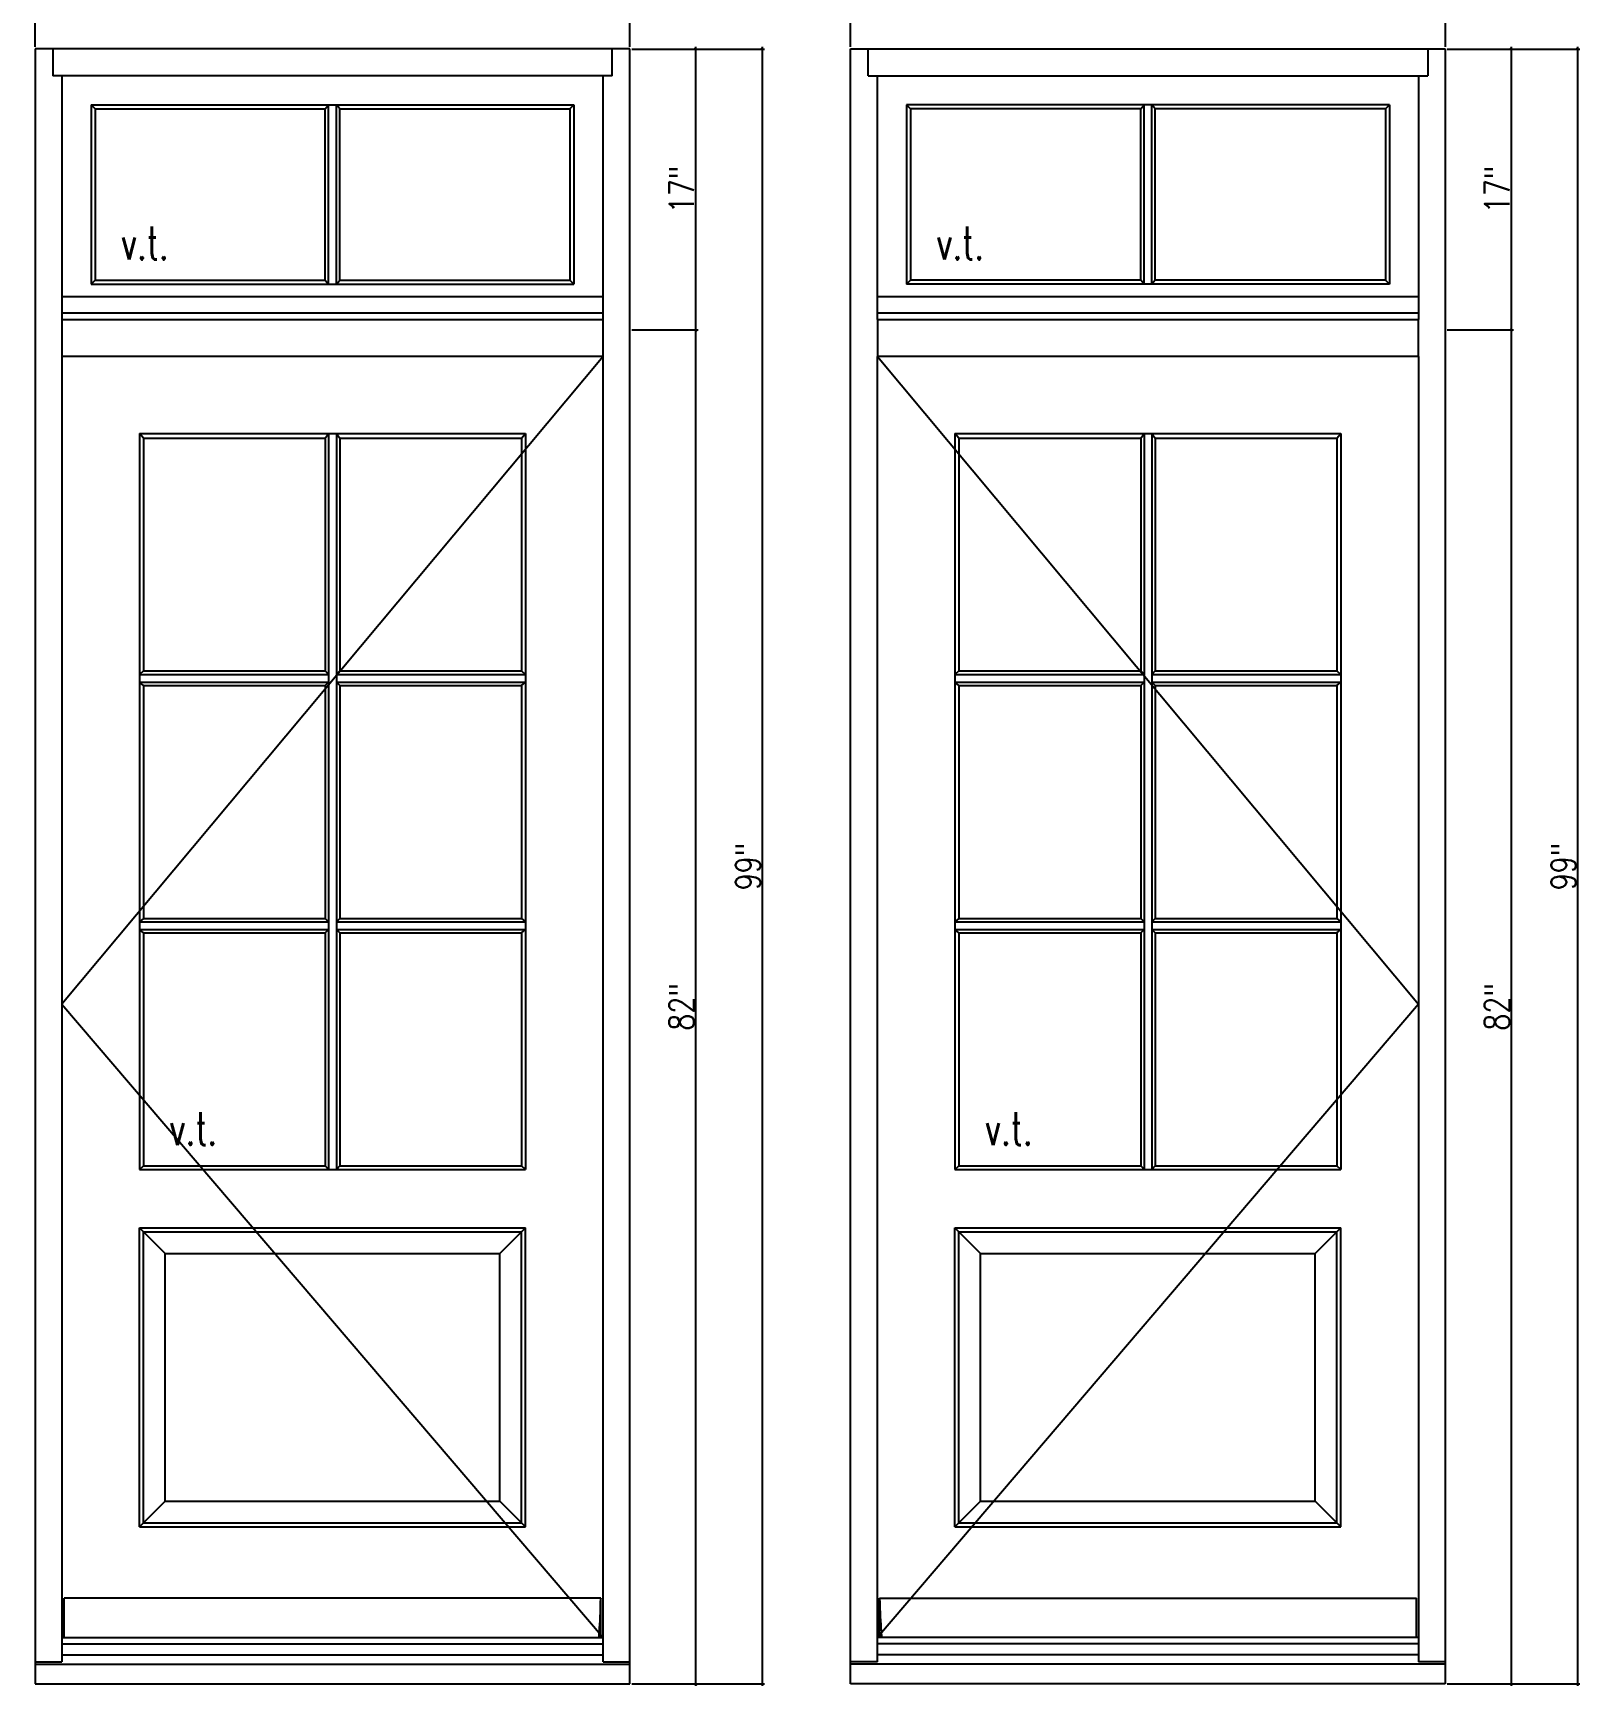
# Model space of a CAD drawing. Header units: inches. Extents: x 1985 to 11287, y 379 to 4336.
# Drawn here: x 7715.9 to 7809.5, y 3420.2 to 3520.3 of the extents above; entities that cross this region are included whole.
import ezdxf

# ---------------------------------------------------------------- set-up
doc = ezdxf.new("R2010")
doc.units = ezdxf.units.IN
doc.header["$MEASUREMENT"] = 0
doc.layers.get('0').update_dxf_attribs({"linetype": 'CONTINUOUS'})
doc.layers.get('Defpoints').update_dxf_attribs({"linetype": 'CONTINUOUS'})
for name, color, linetype in [('COTE1-1 99', 7, 'CONTINUOUS'), ('elevation 99', 7, 'CONTINUOUS'), ('opening side 99', 1, 'CONTINUOUS')]:
    doc.layers.add(name, color=color, linetype=linetype)
doc.styles.get("Standard").update_dxf_attribs({"font": 'txt.shx', "width": 0.8})
doc.dimstyles.new('Elevation', dxfattribs={"dimscale": 2, "dimtxt": 0.75, "dimasz": 0.0625, "dimexe": 0.0625, "dimexo": 0.0625, "dimgap": 0.0625, "dimtad": 1, "dimdec": 5, "dimzin": 0, "dimdsep": 46, "dimlunit": 5, "dimtxsty": 'Standard', "dimblk1": 'OBLIQUE', "dimblk2": 'OBLIQUE', "dimsah": 1, "dimcen": 2, "dimdle": 0.0625, "dimclrd": 1, "dimclre": 1, "dimadec": 1, "dimazin": 0, "dimtfac": 0.375, "dimtdec": 5, "dimtmove": 0, "dimatfit": 3, "dimldrblk": 'OBLIQUE', "dimfxl": 1, "dimfrac": 2, "dimtolj": 1, "dimtzin": 0, "dimarcsym": 0})

# ---------------------------------------------------------------- blocks, each defined once
blk = doc.blocks.new('_OBLIQUE')
at = {"color": 0, "linetype": 'ByBlock'}
blk.add_line((-0.5, -0.5), (0.5, 0.5), dxfattribs=at)
blk = doc.blocks.new('*D200')
at = {"layer": 'COTE1-1 99', "color": 1, "lineweight": -2, "transparency": 16777216}
for p, q in [((7765.24, 3522.7), (7801.49, 3522.7)), ((7765.37, 3519.42), (7765.37, 3522.83)), ((7801.37, 3519.42), (7801.37, 3522.83))]:
    blk.add_line(p, q, dxfattribs=at)
at = {"layer": 'Defpoints', "color": 0, "transparency": 16777216}
for p in [(7801.37, 3522.7), (7765.37, 3519.29), (7801.37, 3519.29)]:
    blk.add_point(p, dxfattribs=at)
at = {"layer": 'COTE1-1 99', "color": 1, "lineweight": -2, "transparency": 16777216, "xscale": 0.125, "yscale": 0.125, "zscale": 0.125, "rotation": 180}
blk.add_blockref('_OBLIQUE', (7765.37, 3522.7), dxfattribs=at)
at = {"layer": 'COTE1-1 99', "color": 1, "lineweight": -2, "transparency": 16777216, "xscale": 0.125, "yscale": 0.125, "zscale": 0.125}
blk.add_blockref('_OBLIQUE', (7801.37, 3522.7), dxfattribs=at)
at = {"layer": 'COTE1-1 99', "color": 0, "transparency": 16777216, "insert": (7783.37, 3523.58), "char_height": 1.5, "attachment_point": 5}
blk.add_mtext('\\A1;36"', dxfattribs=at)
blk = doc.blocks.new('*D201')
at = {"layer": 'COTE1-1 99', "color": 1, "lineweight": -2, "transparency": 16777216}
for p, q in [((7801.49, 3519.29), (7805.5, 3519.29)), ((7805.37, 3502.17), (7805.37, 3519.42)), ((7801.49, 3502.29), (7805.5, 3502.29))]:
    blk.add_line(p, q, dxfattribs=at)
at = {"layer": 'Defpoints', "color": 0, "transparency": 16777216}
for p in [(7801.37, 3519.29), (7805.37, 3519.29), (7801.37, 3502.29)]:
    blk.add_point(p, dxfattribs=at)
at = {"layer": 'COTE1-1 99', "color": 1, "lineweight": -2, "transparency": 16777216, "xscale": 0.125, "yscale": 0.125, "zscale": 0.125}
for p, rotation in [((7805.37, 3519.29), 90), ((7805.37, 3502.29), 270)]:
    blk.add_blockref('_OBLIQUE', p, dxfattribs=dict(at, rotation=rotation))
at = {"layer": 'COTE1-1 99', "color": 0, "transparency": 16777216, "insert": (7804.5, 3510.79), "char_height": 1.5, "attachment_point": 5, "rotation": 90}
blk.add_mtext('\\A1;17"', dxfattribs=at)
blk = doc.blocks.new('*D202')
at = {"layer": 'COTE1-1 99', "color": 1, "lineweight": -2, "transparency": 16777216}
for p, q in [((7801.49, 3502.29), (7805.5, 3502.29)), ((7805.37, 3420.17), (7805.37, 3502.42)), ((7801.49, 3420.29), (7805.5, 3420.29))]:
    blk.add_line(p, q, dxfattribs=at)
at = {"layer": 'Defpoints', "color": 0, "transparency": 16777216}
for p in [(7801.37, 3502.29), (7805.37, 3502.29), (7801.37, 3420.29)]:
    blk.add_point(p, dxfattribs=at)
at = {"layer": 'COTE1-1 99', "color": 1, "lineweight": -2, "transparency": 16777216, "xscale": 0.125, "yscale": 0.125, "zscale": 0.125}
for p, rotation in [((7805.37, 3502.29), 90), ((7805.37, 3420.29), 270)]:
    blk.add_blockref('_OBLIQUE', p, dxfattribs=dict(at, rotation=rotation))
at = {"layer": 'COTE1-1 99', "color": 0, "transparency": 16777216, "insert": (7804.5, 3461.29), "char_height": 1.5, "attachment_point": 5, "rotation": 90}
blk.add_mtext('\\A1;82"', dxfattribs=at)
blk = doc.blocks.new('*D187')
at = {"layer": 'COTE1-1 99', "color": 1, "lineweight": -2, "transparency": 16777216}
for p, q in [((7801.49, 3519.29), (7809.52, 3519.29)), ((7809.39, 3420.17), (7809.39, 3519.42)), ((7801.49, 3420.29), (7809.52, 3420.29))]:
    blk.add_line(p, q, dxfattribs=at)
at = {"layer": 'Defpoints', "color": 0, "transparency": 16777216}
for p in [(7801.37, 3519.29), (7809.39, 3519.29), (7801.37, 3420.29)]:
    blk.add_point(p, dxfattribs=at)
at = {"layer": 'COTE1-1 99', "color": 1, "lineweight": -2, "transparency": 16777216, "xscale": 0.125, "yscale": 0.125, "zscale": 0.125}
for p, rotation in [((7809.39, 3519.29), 90), ((7809.39, 3420.29), 270)]:
    blk.add_blockref('_OBLIQUE', p, dxfattribs=dict(at, rotation=rotation))
at = {"layer": 'COTE1-1 99', "color": 0, "transparency": 16777216, "insert": (7808.52, 3469.79), "char_height": 1.5, "attachment_point": 5, "rotation": 90}
blk.add_mtext('\\A1;99"', dxfattribs=at)
blk = doc.blocks.new('*D175')
at = {"layer": 'COTE1-1 99', "color": 1, "lineweight": -2, "transparency": 16777216}
for p, q in [((7715.88, 3522.7), (7752.13, 3522.7)), ((7716.01, 3519.42), (7716.01, 3522.83)), ((7752.01, 3519.42), (7752.01, 3522.83))]:
    blk.add_line(p, q, dxfattribs=at)
at = {"layer": 'Defpoints', "color": 0, "transparency": 16777216}
for p in [(7752.01, 3522.7), (7716.01, 3519.29), (7752.01, 3519.29)]:
    blk.add_point(p, dxfattribs=at)
at = {"layer": 'COTE1-1 99', "color": 1, "lineweight": -2, "transparency": 16777216, "xscale": 0.125, "yscale": 0.125, "zscale": 0.125, "rotation": 180}
blk.add_blockref('_OBLIQUE', (7716.01, 3522.7), dxfattribs=at)
at = {"layer": 'COTE1-1 99', "color": 1, "lineweight": -2, "transparency": 16777216, "xscale": 0.125, "yscale": 0.125, "zscale": 0.125}
blk.add_blockref('_OBLIQUE', (7752.01, 3522.7), dxfattribs=at)
at = {"layer": 'COTE1-1 99', "color": 0, "transparency": 16777216, "insert": (7734.01, 3523.58), "char_height": 1.5, "attachment_point": 5}
blk.add_mtext('\\A1;36"', dxfattribs=at)
blk = doc.blocks.new('*D176')
at = {"layer": 'COTE1-1 99', "color": 1, "lineweight": -2, "transparency": 16777216}
for p, q in [((7752.13, 3519.29), (7756.14, 3519.29)), ((7756.01, 3502.17), (7756.01, 3519.42)), ((7752.13, 3502.29), (7756.14, 3502.29))]:
    blk.add_line(p, q, dxfattribs=at)
at = {"layer": 'Defpoints', "color": 0, "transparency": 16777216}
for p in [(7752.01, 3519.29), (7756.01, 3519.29), (7752.01, 3502.29)]:
    blk.add_point(p, dxfattribs=at)
at = {"layer": 'COTE1-1 99', "color": 1, "lineweight": -2, "transparency": 16777216, "xscale": 0.125, "yscale": 0.125, "zscale": 0.125}
for p, rotation in [((7756.01, 3519.29), 90), ((7756.01, 3502.29), 270)]:
    blk.add_blockref('_OBLIQUE', p, dxfattribs=dict(at, rotation=rotation))
at = {"layer": 'COTE1-1 99', "color": 0, "transparency": 16777216, "insert": (7755.14, 3510.79), "char_height": 1.5, "attachment_point": 5, "rotation": 90}
blk.add_mtext('\\A1;17"', dxfattribs=at)
blk = doc.blocks.new('*D177')
at = {"layer": 'COTE1-1 99', "color": 1, "lineweight": -2, "transparency": 16777216}
for p, q in [((7752.13, 3502.29), (7756.14, 3502.29)), ((7756.01, 3420.17), (7756.01, 3502.42)), ((7752.13, 3420.29), (7756.14, 3420.29))]:
    blk.add_line(p, q, dxfattribs=at)
at = {"layer": 'Defpoints', "color": 0, "transparency": 16777216}
for p in [(7752.01, 3502.29), (7756.01, 3502.29), (7752.01, 3420.29)]:
    blk.add_point(p, dxfattribs=at)
at = {"layer": 'COTE1-1 99', "color": 1, "lineweight": -2, "transparency": 16777216, "xscale": 0.125, "yscale": 0.125, "zscale": 0.125}
for p, rotation in [((7756.01, 3502.29), 90), ((7756.01, 3420.29), 270)]:
    blk.add_blockref('_OBLIQUE', p, dxfattribs=dict(at, rotation=rotation))
at = {"layer": 'COTE1-1 99', "color": 0, "transparency": 16777216, "insert": (7755.14, 3461.29), "char_height": 1.5, "attachment_point": 5, "rotation": 90}
blk.add_mtext('\\A1;82"', dxfattribs=at)
blk = doc.blocks.new('*D178')
at = {"layer": 'COTE1-1 99', "color": 1, "lineweight": -2, "transparency": 16777216}
for p, q in [((7752.13, 3519.29), (7760.16, 3519.29)), ((7760.03, 3420.17), (7760.03, 3519.42)), ((7752.13, 3420.29), (7760.16, 3420.29))]:
    blk.add_line(p, q, dxfattribs=at)
at = {"layer": 'Defpoints', "color": 0, "transparency": 16777216}
for p in [(7752.01, 3519.29), (7760.03, 3519.29), (7752.01, 3420.29)]:
    blk.add_point(p, dxfattribs=at)
at = {"layer": 'COTE1-1 99', "color": 1, "lineweight": -2, "transparency": 16777216, "xscale": 0.125, "yscale": 0.125, "zscale": 0.125}
for p, rotation in [((7760.03, 3519.29), 90), ((7760.03, 3420.29), 270)]:
    blk.add_blockref('_OBLIQUE', p, dxfattribs=dict(at, rotation=rotation))
at = {"layer": 'COTE1-1 99', "color": 0, "transparency": 16777216, "insert": (7759.16, 3469.79), "char_height": 1.5, "attachment_point": 5, "rotation": 90}
blk.add_mtext('\\A1;99"', dxfattribs=at)

msp = doc.modelspace()

# ---------------------------------------------------------------- linework, layer by layer
at = {"layer": 'elevation 99'}
for p, q in [((7752.009032, 3519.293135), (7716.009032, 3519.293135)), ((7716.009032, 3519.293135), (7716.009032, 3420.293135)), ((7717.071532, 3519.293135), (7717.071532, 3517.668135)), ((7750.946532, 3517.668135), (7750.946532, 3519.293135)), ((7752.009032, 3420.293135), (7752.009032, 3519.293135)), ((7765.367789, 3420.293135), (7765.367789, 3519.293135)), ((7765.367789, 3519.293135), (7801.367789, 3519.293135)), ((7766.430289, 3517.668135), (7766.430289, 3519.293135)), ((7800.305289, 3519.293135), (7800.305289, 3517.668135)), ((7801.367789, 3519.293135), (7801.367789, 3420.293135)), ((7750.946532, 3517.668135), (7717.071532, 3517.668135)), ((7717.634032, 3517.668135), (7717.634032, 3502.918135)), ((7750.384032, 3502.918135), (7750.384032, 3517.668135)), ((7766.430289, 3517.668135), (7800.305289, 3517.668135)), ((7766.992789, 3502.918135), (7766.992789, 3517.668135)), ((7799.742789, 3517.668135), (7799.742789, 3502.918135)), ((7719.392919, 3515.909184), (7730.645945, 3515.909184)), ((7719.392919, 3515.909184), (7719.392919, 3505.052059)), ((7719.633991, 3515.668113), (7719.392919, 3515.909184)), ((7719.633991, 3515.668113), (7733.571582, 3515.668113)), ((7719.633991, 3515.668113), (7719.633991, 3505.29313)), ((7730.645945, 3515.909184), (7737.767919, 3515.909184)), ((7733.571582, 3515.668113), (7733.775782, 3515.909184)), ((7733.571582, 3505.29313), (7733.571582, 3515.668113)), ((7733.775782, 3505.052059), (7733.775782, 3515.909184)), ((7734.446582, 3515.668113), (7734.242382, 3515.909184)), ((7734.242382, 3505.052059), (7734.242382, 3515.909184)), ((7734.446582, 3515.668113), (7738.008991, 3515.668113)), ((7734.446582, 3505.29313), (7734.446582, 3515.668113)), ((7737.767919, 3515.909184), (7748.625145, 3515.909184)), ((7738.008991, 3515.668113), (7748.384074, 3515.668113)), ((7748.384074, 3515.668113), (7748.625145, 3515.909184)), ((7748.384074, 3515.668113), (7748.384074, 3505.29313)), ((7748.625145, 3515.909184), (7748.625145, 3505.052059)), ((7768.992748, 3515.668113), (7768.751676, 3515.909184)), ((7779.608902, 3515.909184), (7768.751676, 3515.909184)), ((7768.751676, 3515.909184), (7768.751676, 3505.052059)), ((7779.367831, 3515.668113), (7768.992748, 3515.668113)), ((7768.992748, 3515.668113), (7768.992748, 3505.29313)), ((7782.930239, 3515.668113), (7779.367831, 3515.668113)), ((7786.730876, 3515.909184), (7779.608902, 3515.909184)), ((7782.930239, 3515.668113), (7783.134439, 3515.909184)), ((7782.930239, 3505.29313), (7782.930239, 3515.668113)), ((7783.134439, 3505.052059), (7783.134439, 3515.909184)), ((7783.601039, 3505.052059), (7783.601039, 3515.909184)), ((7783.805239, 3515.668113), (7783.601039, 3515.909184)), ((7797.742831, 3515.668113), (7783.805239, 3515.668113)), ((7783.805239, 3505.29313), (7783.805239, 3515.668113)), ((7797.983902, 3515.909184), (7786.730876, 3515.909184)), ((7797.742831, 3515.668113), (7797.983902, 3515.909184)), ((7797.742831, 3515.668113), (7797.742831, 3505.29313)), ((7797.983902, 3515.909184), (7797.983902, 3505.052059)), ((7719.633991, 3505.29313), (7719.392919, 3505.052059)), ((7719.633991, 3505.29313), (7733.571582, 3505.29313)), ((7733.571582, 3505.29313), (7733.775782, 3505.052059)), ((7734.242382, 3505.052059), (7734.446582, 3505.29313)), ((7734.446582, 3505.29313), (7738.008991, 3505.29313)), ((7738.008991, 3505.29313), (7748.384074, 3505.29313)), ((7748.384074, 3505.29313), (7748.625145, 3505.052059)), ((7768.992748, 3505.29313), (7768.751676, 3505.052059)), ((7779.367831, 3505.29313), (7768.992748, 3505.29313)), ((7782.930239, 3505.29313), (7779.367831, 3505.29313)), ((7783.134439, 3505.052059), (7782.930239, 3505.29313)), ((7783.805239, 3505.29313), (7783.601039, 3505.052059)), ((7797.742831, 3505.29313), (7783.805239, 3505.29313)), ((7797.742831, 3505.29313), (7797.983902, 3505.052059)), ((7750.384032, 3504.293135), (7717.634032, 3504.293135)), ((7719.392919, 3505.052059), (7730.645945, 3505.052059)), ((7730.645945, 3505.052059), (7737.767919, 3505.052059)), ((7737.767919, 3505.052059), (7748.625145, 3505.052059)), ((7799.742789, 3504.293135), (7766.992789, 3504.293135)), ((7779.608902, 3505.052059), (7768.751676, 3505.052059)), ((7786.730876, 3505.052059), (7779.608902, 3505.052059)), ((7797.983902, 3505.052059), (7786.730876, 3505.052059)), ((7716.009032, 3503.293135), (7716.009032, 3420.293135)), ((7750.384032, 3503.293135), (7717.634032, 3503.293135)), ((7750.384032, 3503.293135), (7717.634032, 3503.293135)), ((7765.367789, 3420.293135), (7765.367789, 3503.293135)), ((7799.742789, 3503.293135), (7766.992789, 3503.293135)), ((7799.742789, 3503.293135), (7766.992789, 3503.293135)), ((7717.634032, 3502.918135), (7717.634032, 3500.668135)), ((7717.634032, 3502.918135), (7750.384032, 3502.918135)), ((7750.384032, 3500.668135), (7750.384032, 3502.918135)), ((7752.009032, 3420.293135), (7752.009032, 3502.293135)), ((7766.992789, 3502.918135), (7799.742789, 3502.918135)), ((7766.992789, 3502.918135), (7766.992789, 3500.668135)), ((7799.742789, 3500.668135), (7799.742789, 3502.918135)), ((7801.367789, 3502.293135), (7801.367789, 3420.293135)), ((7717.634032, 3500.668135), (7717.634032, 3421.62126)), ((7717.634032, 3500.668135), (7717.634032, 3421.62126)), ((7750.384032, 3500.668135), (7717.634032, 3500.668135)), ((7750.384032, 3500.668135), (7717.634032, 3500.668135)), ((7750.384032, 3421.62126), (7750.384032, 3500.668135)), ((7750.384032, 3421.62126), (7750.384032, 3500.668135)), ((7799.742789, 3500.668135), (7766.992789, 3500.668135)), ((7799.742789, 3500.668135), (7766.992789, 3500.668135)), ((7766.992789, 3421.62126), (7766.992789, 3500.668135)), ((7766.992789, 3421.62126), (7766.992789, 3500.668135)), ((7799.742789, 3500.668135), (7799.742789, 3421.62126)), ((7799.742789, 3500.668135), (7799.742789, 3421.62126)), ((7722.571517, 3495.730586), (7722.330446, 3495.998458)), ((7722.330446, 3495.998458), (7745.687619, 3495.998458)), ((7722.330446, 3495.998458), (7722.330446, 3451.431464)), ((7722.571517, 3495.730586), (7733.571532, 3495.730586)), ((7722.571517, 3495.730586), (7722.571517, 3481.627086)), ((7733.571532, 3495.730586), (7733.775732, 3495.998458)), ((7733.571532, 3495.730586), (7733.571532, 3481.627086)), ((7733.775732, 3495.998458), (7733.775732, 3451.431464)), ((7734.242332, 3495.998458), (7734.446532, 3495.730586)), ((7734.242332, 3495.998458), (7734.242332, 3451.431464)), ((7734.446532, 3495.730586), (7745.446547, 3495.730586)), ((7734.446532, 3495.730586), (7734.446532, 3481.627086)), ((7745.446547, 3495.730586), (7745.687619, 3495.998458)), ((7745.446547, 3495.730586), (7745.446547, 3481.627086)), ((7745.687619, 3495.998458), (7745.687619, 3451.431464)), ((7771.689203, 3495.998458), (7771.689203, 3451.431464)), ((7771.689203, 3495.998458), (7795.046376, 3495.998458)), ((7771.930274, 3495.730586), (7771.689203, 3495.998458)), ((7771.930274, 3495.730586), (7771.930274, 3481.627086)), ((7771.930274, 3495.730586), (7782.930289, 3495.730586)), ((7782.930289, 3495.730586), (7783.134489, 3495.998458)), ((7782.930289, 3495.730586), (7782.930289, 3481.627086)), ((7783.134489, 3495.998458), (7783.134489, 3451.431464)), ((7783.601089, 3495.998458), (7783.601089, 3451.431464)), ((7783.601089, 3495.998458), (7783.805289, 3495.730586)), ((7783.805289, 3495.730586), (7783.805289, 3481.627086)), ((7783.805289, 3495.730586), (7794.805304, 3495.730586)), ((7794.805304, 3495.730586), (7795.046376, 3495.998458)), ((7794.805304, 3495.730586), (7794.805304, 3481.627086)), ((7795.046376, 3495.998458), (7795.046376, 3451.431464)), ((7722.571517, 3481.627086), (7722.330446, 3481.422886)), ((7722.330446, 3481.422886), (7733.775732, 3481.422886)), ((7722.571517, 3481.627086), (7733.571532, 3481.627086)), ((7733.571532, 3481.627086), (7733.775732, 3481.422886)), ((7734.446532, 3481.627086), (7734.242332, 3481.422886)), ((7734.242332, 3481.422886), (7745.687619, 3481.422886)), ((7734.446532, 3481.627086), (7745.446547, 3481.627086)), ((7745.446547, 3481.627086), (7745.687619, 3481.422886)), ((7771.930274, 3481.627086), (7771.689203, 3481.422886)), ((7771.689203, 3481.422886), (7783.134489, 3481.422886)), ((7771.930274, 3481.627086), (7782.930289, 3481.627086)), ((7782.930289, 3481.627086), (7783.134489, 3481.422886)), ((7783.805289, 3481.627086), (7783.601089, 3481.422886)), ((7783.601089, 3481.422886), (7795.046376, 3481.422886)), ((7783.805289, 3481.627086), (7794.805304, 3481.627086)), ((7794.805304, 3481.627086), (7795.046376, 3481.422886)), ((7722.571517, 3480.752086), (7722.330446, 3480.956286)), ((7722.330446, 3480.956286), (7733.775732, 3480.956286)), ((7722.571517, 3480.752086), (7722.571517, 3466.648586)), ((7722.571517, 3480.752086), (7733.571532, 3480.752086)), ((7733.571532, 3480.752086), (7733.775732, 3480.956286)), ((7733.571532, 3480.752086), (7733.571532, 3466.648586)), ((7734.242332, 3480.956286), (7745.687619, 3480.956286)), ((7734.446532, 3480.752086), (7734.242332, 3480.956286)), ((7734.446532, 3480.752086), (7734.446532, 3466.648586)), ((7734.446532, 3480.752086), (7745.446547, 3480.752086)), ((7745.446547, 3480.752086), (7745.687619, 3480.956286)), ((7745.446547, 3480.752086), (7745.446547, 3466.648586)), ((7771.689203, 3480.956286), (7783.134489, 3480.956286)), ((7771.930274, 3480.752086), (7771.689203, 3480.956286)), ((7771.930274, 3480.752086), (7782.930289, 3480.752086)), ((7771.930274, 3480.752086), (7771.930274, 3466.648586)), ((7782.930289, 3480.752086), (7783.134489, 3480.956286)), ((7782.930289, 3480.752086), (7782.930289, 3466.648586)), ((7783.805289, 3480.752086), (7783.601089, 3480.956286)), ((7783.601089, 3480.956286), (7795.046376, 3480.956286)), ((7783.805289, 3480.752086), (7794.805304, 3480.752086)), ((7783.805289, 3480.752086), (7783.805289, 3466.648586)), ((7794.805304, 3480.752086), (7795.046376, 3480.956286)), ((7794.805304, 3480.752086), (7794.805304, 3466.648586)), ((7722.571517, 3466.648586), (7722.330446, 3466.444386)), ((7722.330446, 3466.444386), (7733.775732, 3466.444386)), ((7722.571517, 3466.648586), (7733.571532, 3466.648586)), ((7734.242332, 3466.444386), (7745.687619, 3466.444386)), ((7734.446532, 3466.648586), (7745.446547, 3466.648586)), ((7745.446547, 3466.648586), (7745.687619, 3466.444386)), ((7771.930274, 3466.648586), (7771.689203, 3466.444386)), ((7771.689203, 3466.444386), (7783.134489, 3466.444386)), ((7771.930274, 3466.648586), (7782.930289, 3466.648586)), ((7783.601089, 3466.444386), (7795.046376, 3466.444386)), ((7783.805289, 3466.648586), (7794.805304, 3466.648586)), ((7794.805304, 3466.648586), (7795.046376, 3466.444386)), ((7722.330446, 3465.982235), (7733.775732, 3465.982235)), ((7722.571517, 3465.778035), (7722.571517, 3451.672535)), ((7722.571517, 3465.778035), (7733.571532, 3465.778035)), ((7733.571532, 3465.778035), (7733.571532, 3451.672535)), ((7734.242332, 3465.982235), (7745.687619, 3465.982235)), ((7734.446532, 3465.778035), (7745.446547, 3465.778035)), ((7734.446532, 3465.778035), (7734.446532, 3451.672535)), ((7745.446547, 3465.778035), (7745.687619, 3465.982235)), ((7745.446547, 3465.778035), (7745.446547, 3451.672535)), ((7771.689203, 3465.982235), (7783.134489, 3465.982235)), ((7771.930274, 3465.778035), (7782.930289, 3465.778035)), ((7771.930274, 3465.778035), (7771.930274, 3451.672535)), ((7782.930289, 3465.778035), (7782.930289, 3451.672535)), ((7783.601089, 3465.982235), (7795.046376, 3465.982235)), ((7783.805289, 3465.778035), (7783.805289, 3451.672535)), ((7783.805289, 3465.778035), (7794.805304, 3465.778035)), ((7794.805304, 3465.778035), (7795.046376, 3465.982235)), ((7794.805304, 3465.778035), (7794.805304, 3451.672535)), ((7722.330446, 3451.431464), (7722.571517, 3451.672535)), ((7722.330446, 3451.431464), (7745.687619, 3451.431464)), ((7722.571517, 3451.672535), (7733.571532, 3451.672535)), ((7733.571532, 3451.672535), (7733.775732, 3451.431464)), ((7734.446532, 3451.672535), (7734.242332, 3451.431464)), ((7734.446532, 3451.672535), (7745.446547, 3451.672535)), ((7745.687619, 3451.431464), (7745.446547, 3451.672535)), ((7771.689203, 3451.431464), (7771.930274, 3451.672535)), ((7771.689203, 3451.431464), (7795.046376, 3451.431464)), ((7771.930274, 3451.672535), (7782.930289, 3451.672535)), ((7782.930289, 3451.672535), (7783.134489, 3451.431464)), ((7783.805289, 3451.672535), (7783.601089, 3451.431464)), ((7783.805289, 3451.672535), (7794.805304, 3451.672535)), ((7795.046376, 3451.431464), (7794.805304, 3451.672535)), ((7723.883958, 3446.359985), (7722.330387, 3447.913606)), ((7722.330387, 3429.802024), (7722.330387, 3447.913606)), ((7722.330387, 3447.913606), (7745.687663, 3447.913606)), ((7722.571458, 3430.043096), (7722.571458, 3447.672485)), ((7722.571458, 3447.672485), (7745.446591, 3447.672485)), ((7745.687663, 3447.913606), (7744.134091, 3446.359985)), ((7745.446591, 3430.043096), (7745.446591, 3447.672485)), ((7745.687663, 3429.802024), (7745.687663, 3447.913606)), ((7771.689144, 3447.913606), (7795.04642, 3447.913606)), ((7771.689144, 3429.802024), (7771.689144, 3447.913606)), ((7773.242715, 3446.359985), (7771.689144, 3447.913606)), ((7771.930215, 3447.672485), (7794.805348, 3447.672485)), ((7771.930215, 3430.043096), (7771.930215, 3447.672485)), ((7795.04642, 3447.913606), (7793.492848, 3446.359985)), ((7794.805348, 3430.043096), (7794.805348, 3447.672485)), ((7795.04642, 3429.802024), (7795.04642, 3447.913606)), ((7723.883958, 3431.355596), (7723.883958, 3446.359985)), ((7723.883958, 3446.359985), (7744.134091, 3446.359985)), ((7744.134091, 3431.355596), (7744.134091, 3446.359985)), ((7773.242715, 3446.359985), (7793.492848, 3446.359985)), ((7773.242715, 3431.355596), (7773.242715, 3446.359985)), ((7793.492848, 3431.355596), (7793.492848, 3446.359985)), ((7722.330387, 3429.802024), (7723.883958, 3431.355596)), ((7723.883958, 3431.355596), (7744.134091, 3431.355596)), ((7745.687663, 3429.802024), (7744.134091, 3431.355596)), ((7771.689144, 3429.802024), (7773.242715, 3431.355596)), ((7773.242715, 3431.355596), (7793.492848, 3431.355596)), ((7795.04642, 3429.802024), (7793.492848, 3431.355596)), ((7722.571458, 3430.043096), (7745.446591, 3430.043096)), ((7771.930215, 3430.043096), (7794.805348, 3430.043096)), ((7722.330387, 3429.802024), (7745.687663, 3429.802024)), ((7771.689144, 3429.802024), (7795.04642, 3429.802024)), ((7717.759032, 3423.10563), (7717.759032, 3425.48063)), ((7750.259032, 3425.48063), (7717.759032, 3425.48063)), ((7717.759032, 3423.10563), (7717.759032, 3425.48063)), ((7750.259032, 3425.48063), (7717.759032, 3425.48063)), ((7750.259032, 3423.10563), (7750.259032, 3425.48063)), ((7750.259032, 3423.10563), (7750.259032, 3425.48063)), ((7767.117789, 3425.48063), (7799.617789, 3425.48063)), ((7767.117789, 3423.10563), (7767.117789, 3425.48063)), ((7767.117789, 3425.48063), (7799.617789, 3425.48063)), ((7767.117789, 3423.10563), (7767.117789, 3425.48063)), ((7799.617789, 3423.10563), (7799.617789, 3425.48063)), ((7799.617789, 3423.10563), (7799.617789, 3425.48063)), ((7717.634032, 3423.10563), (7750.384032, 3423.10563)), ((7717.634032, 3423.10563), (7750.384032, 3423.10563)), ((7750.134032, 3423.29313), (7750.134032, 3423.10563)), ((7750.134032, 3423.29313), (7750.134032, 3423.10563)), ((7750.172275, 3423.10563), (7750.181701, 3423.23063)), ((7750.172275, 3423.10563), (7750.181701, 3423.23063)), ((7750.181701, 3423.23063), (7750.192328, 3423.10563)), ((7750.181701, 3423.23063), (7750.192328, 3423.10563)), ((7799.742789, 3423.10563), (7766.992789, 3423.10563)), ((7799.742789, 3423.10563), (7766.992789, 3423.10563)), ((7767.195121, 3423.23063), (7767.184493, 3423.10563)), ((7767.195121, 3423.23063), (7767.184493, 3423.10563)), ((7767.204546, 3423.10563), (7767.195121, 3423.23063)), ((7767.204546, 3423.10563), (7767.195121, 3423.23063)), ((7767.242789, 3423.29313), (7767.242789, 3423.10563)), ((7767.242789, 3423.29313), (7767.242789, 3423.10563)), ((7717.634032, 3422.714011), (7750.384032, 3422.714011)), ((7717.634032, 3422.714011), (7750.384032, 3422.714011)), ((7717.634032, 3422.04313), (7750.384032, 3422.04313)), ((7799.742789, 3422.714011), (7766.992789, 3422.714011)), ((7799.742789, 3422.714011), (7766.992789, 3422.714011)), ((7799.742789, 3422.04313), (7766.992789, 3422.04313)), ((7716.009032, 3421.62126), (7717.634032, 3421.62126)), ((7716.009032, 3421.62126), (7717.634032, 3421.62126)), ((7716.009032, 3421.480635), (7752.009032, 3421.480635)), ((7716.009032, 3421.480635), (7752.009032, 3421.480635)), ((7750.384032, 3421.62126), (7752.009032, 3421.62126)), ((7750.384032, 3421.62126), (7752.009032, 3421.62126)), ((7766.992789, 3421.62126), (7765.367789, 3421.62126)), ((7766.992789, 3421.62126), (7765.367789, 3421.62126)), ((7801.367789, 3421.480635), (7765.367789, 3421.480635)), ((7801.367789, 3421.480635), (7765.367789, 3421.480635)), ((7801.367789, 3421.62126), (7799.742789, 3421.62126)), ((7801.367789, 3421.62126), (7799.742789, 3421.62126)), ((7716.009032, 3420.293135), (7752.009032, 3420.293135)), ((7716.009032, 3420.293135), (7750.384032, 3420.293135)), ((7716.009032, 3420.293135), (7743.884032, 3420.293135)), ((7716.009032, 3420.293135), (7752.009032, 3420.293135)), ((7716.009032, 3420.293135), (7750.384032, 3420.293135)), ((7716.009032, 3420.293135), (7743.884032, 3420.293135)), ((7801.367789, 3420.293135), (7765.367789, 3420.293135)), ((7801.367789, 3420.293135), (7765.367789, 3420.293135)), ((7801.367789, 3420.293135), (7766.992789, 3420.293135)), ((7801.367789, 3420.293135), (7766.992789, 3420.293135)), ((7801.367789, 3420.293135), (7773.492789, 3420.293135)), ((7801.367789, 3420.293135), (7773.492789, 3420.293135))]:
    msp.add_line(p, q, dxfattribs=at)
at = {"layer": 'elevation 99', "color": 7}
for p, q in [((7733.571532, 3466.648586), (7733.775732, 3466.444386)), ((7734.446532, 3466.648586), (7734.242332, 3466.444386)), ((7782.930289, 3466.648586), (7783.134489, 3466.444386)), ((7783.805289, 3466.648586), (7783.601089, 3466.444386)), ((7722.571517, 3465.778035), (7722.330446, 3465.982235)), ((7733.571532, 3465.778035), (7733.775732, 3465.982235)), ((7734.446532, 3465.778035), (7734.242332, 3465.982235)), ((7771.930274, 3465.778035), (7771.689203, 3465.982235)), ((7782.930289, 3465.778035), (7783.134489, 3465.982235)), ((7783.805289, 3465.778035), (7783.601089, 3465.982235))]:
    msp.add_line(p, q, dxfattribs=at)
at = {"layer": 'elevation 99'}
for centre, radius, start, end in [((7732.09357, 3425.215871), 18.140881, 354.32963932, 0.35560171), ((7732.09357, 3425.215871), 18.140881, 354.32963932, 0.35560171), ((7750.645579, 3425.339174), 0.411617, 159.90001428, 181.49147604), ((7750.645579, 3425.339174), 0.411617, 159.90001428, 181.49147604), ((7766.731242, 3425.339174), 0.411617, 358.50852396, 20.09998572), ((7766.731242, 3425.339174), 0.411617, 358.50852396, 20.09998572), ((7785.283252, 3425.215871), 18.140881, 179.64439829, 185.67036068), ((7785.283252, 3425.215871), 18.140881, 179.64439829, 185.67036068), ((7752.791565, 3423.121218), 2.663087, 173.48326078, 176.29878354), ((7752.791565, 3423.121218), 2.663087, 173.48326078, 176.29878354), ((7764.585257, 3423.121218), 2.663087, 3.70121646, 6.51673922), ((7764.585257, 3423.121218), 2.663087, 3.70121646, 6.51673922)]:
    msp.add_arc(centre, radius, start, end, dxfattribs=at)
at = {"layer": 'opening side 99', "color": 1}
for p, q in [((7750.384032, 3500.668135), (7717.634032, 3461.457198)), ((7766.992789, 3500.668135), (7799.742789, 3461.457198)), ((7717.634032, 3461.457198), (7750.384032, 3423.10563)), ((7799.742789, 3461.457198), (7766.992789, 3423.10563))]:
    msp.add_line(p, q, dxfattribs=at)

# ---------------------------------------------------------------- texts
at = {"layer": 'elevation 99', "width": 0.7}
for p in [(7721.213926, 3506.538394), (7770.572682, 3506.538394), (7724.151452, 3452.917798), (7773.510209, 3452.917798)]:
    msp.add_text('v.t.', height=2, dxfattribs=at).set_placement(p)

# ---------------------------------------------------------------- dimensions: what is measured, and where the dimension line sits
at = {"layer": 'COTE1-1 99'}
for base, p1, p2, picture, middle in [((7752.009032, 3522.700812), (7716.009032, 3519.293135), (7752.009032, 3519.293135), '*D175', (7734.009032, 3523.575812)), ((7801.367789, 3522.700812), (7765.367789, 3519.293135), (7801.367789, 3519.293135), '*D200', (7783.367789, 3523.575812))]:
    dim = msp.add_linear_dim(base=base, p1=p1, p2=p2, dimstyle='Elevation', override={"dimtxt": 0.75, "dimdec": 5, "dimlunit": 5, "dimpost": '"'}, dxfattribs=at)
    dim.commit()
    dim.dimension.update_dxf_attribs({"geometry": picture, "text_midpoint": middle})
for base, p1, p2, override, picture, middle in [((7756.012586, 3519.293135), (7752.009032, 3502.293135), (7752.009032, 3519.293135), {"dimtxt": 0.75, "dimdec": 5, "dimlunit": 5, "dimpost": '"'}, '*D176', (7755.137586, 3510.793135)), ((7760.033191, 3519.293135), (7752.009032, 3420.293135), (7752.009032, 3519.293135), {"dimpost": '"'}, '*D178', (7759.158191, 3469.793135)), ((7805.371343, 3519.293135), (7801.367789, 3502.293135), (7801.367789, 3519.293135), {"dimtxt": 0.75, "dimdec": 5, "dimlunit": 5, "dimpost": '"'}, '*D201', (7804.496343, 3510.793135)), ((7809.391948, 3519.293135), (7801.367789, 3420.293135), (7801.367789, 3519.293135), {"dimpost": '"'}, '*D187', (7808.516948, 3469.793135)), ((7756.012586, 3502.293135), (7752.009032, 3420.293135), (7752.009032, 3502.293135), {"dimtxt": 0.75, "dimdec": 5, "dimlunit": 5, "dimpost": '"'}, '*D177', (7755.137586, 3461.293135)), ((7805.371343, 3502.293135), (7801.367789, 3420.293135), (7801.367789, 3502.293135), {"dimtxt": 0.75, "dimdec": 5, "dimlunit": 5, "dimpost": '"'}, '*D202', (7804.496343, 3461.293135))]:
    dim = msp.add_linear_dim(base=base, p1=p1, p2=p2, angle=90, dimstyle='Elevation', override=override, dxfattribs=at)
    dim.commit()
    dim.dimension.update_dxf_attribs({"geometry": picture, "text_midpoint": middle})

doc.saveas('drawing.dxf')
